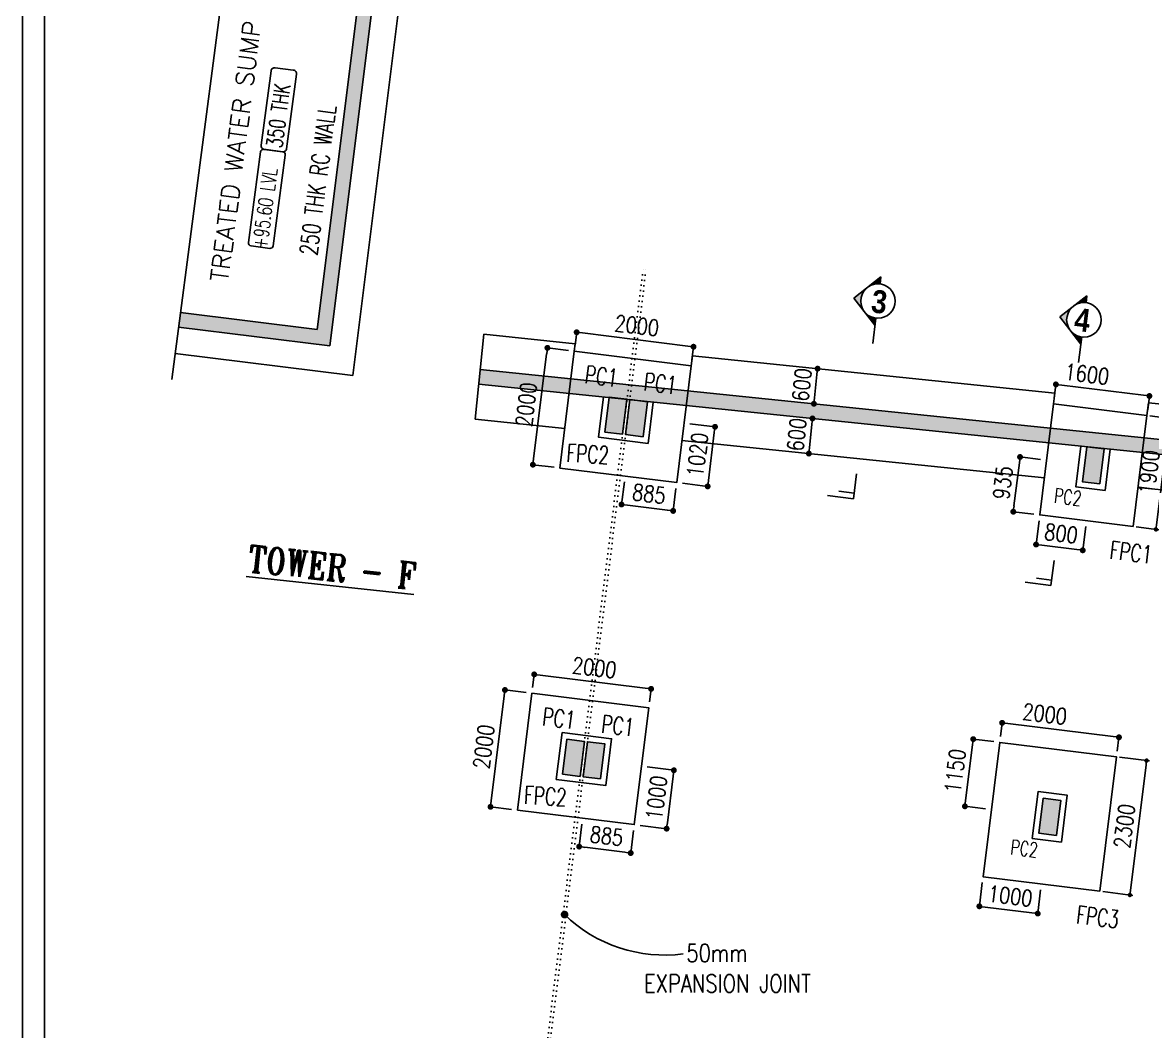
# Model space of a CAD drawing. Extents: x 473024 to 774629, y -1213442 to -1126596.
# Drawn here: x 473397 to 492587, y -1179491 to -1162354 of the extents above; entities that cross this region are included whole.
import ezdxf
from ezdxf.enums import TextEntityAlignment as Align

# ---------------------------------------------------------------- set-up
doc = ezdxf.new("R2010")
doc.units = 0
doc.header["$LTSCALE"] = 100
doc.header["$MEASUREMENT"] = 0
doc.header["$PDMODE"] = 2
doc.header["$PDSIZE"] = -10
doc.linetypes.add('ACAD_ISO07W100', pattern=[3, 0, -3])
doc.linetypes.add('CONTINU', pattern=[0])
doc.layers.get('0').update_dxf_attribs({"linetype": 'CONTINUOUS'})
doc.layers.get('Defpoints').update_dxf_attribs({"linetype": 'CONTINUOUS'})
for name, color, linetype in [('7', 7, 'CONTINUOUS'), ('a-podium col', 6, 'CONTINUOUS'), ('A-TEXT', 8, 'CONTINUOUS'), ('A-WAL', 7, 'CONTINUOUS'), ('C-STRU-COL-HAT', 253, 'CONTINUOUS'), ('COL HAT', 8, 'CONTINUOUS'), ('COLNO', 6, 'CONTINUOUS'), ('DIM1', 7, 'CONTINUOUS'), ('dv comment', 3, 'CONTINUOUS'), ('Footing', 2, 'CONTINUOUS'), ('Footing Nos', 4, 'CONTINUOUS'), ('PEDESTAL', 4, 'CONTINUOUS'), ('S-FOOTDIM', 9, 'CONTINUOUS'), ('sectecxt', 3, 'CONTINUOUS'), ('secton', 8, 'CONTINUOUS'), ('SLABTHK', 6, 'CONTINUOUS'), ('TITLE', 7, 'CONTINUOUS'), ('TITLE2', 7, 'CONTINUOUS'), ('TXT1', 6, 'CONTINUOUS'), ('UG SUMP', 200, 'CONTINUOUS')]:
    doc.layers.add(name, color=color, linetype=linetype)
doc.layers.add('PH-TEXT', color=4, linetype='CONTINUOUS', lineweight=25)
doc.styles.add('BOLD', font='bold.shx', dxfattribs={"width": 0.7})
doc.styles.add('ROMANS', font='romans.shx', dxfattribs={"width": 0.8})
doc.styles.add('ROMANT', font='ROMANT.SHX', dxfattribs={"width": 0.8})
doc.dimstyles.new('dim100', dxfattribs={"dimtxt": 275, "dimasz": 100, "dimexe": 50, "dimexo": 50, "dimgap": 100, "dimtad": 1, "dimdec": 0, "dimrnd": 5, "dimzin": 0, "dimdsep": 46, "dimtxsty": 'ROMANS', "dimblk": 'DOT', "dimcen": 0.09, "dimclrd": 9, "dimclre": 9, "dimclrt": 3, "dimadec": 0, "dimazin": 0, "dimtfac": 1, "dimtdec": 0, "dimtofl": 0, "dimtmove": 1, "dimatfit": 0, "dimldrblk": 'DOT', "dimfxl": 1, "dimtolj": 1, "dimtzin": 0, "dimarcsym": 0})

# ---------------------------------------------------------------- blocks, each defined once
blk = doc.blocks.new('A$C0C5E7853')
at = {"layer": 'secton', "linetype": 'CONTINU', "ltscale": 240}
for points in [[(281, 842, -0.198912), (562, 959), (562, 1123)], [(281, 842), (0, 562), (281, 281, -0.198912), (165, 562, -0.198912)], [(562, 165, -0.198912), (281, 281), (562, 0)]]:
    blk.add_hatch(color=8, dxfattribs=at).paths.add_polyline_path(points)
at = {"layer": 'secton', "color": 2}
blk.add_line((562, 959, 0), (562, 1549, 0), dxfattribs=at)
at = {"layer": 'secton', "color": 2, "linetype": 'Continuous'}
for p, q in [((562, 1123, 0), (0, 562, 0)), ((562, 0, 0), (0, 562, 0)), ((562, 165, 0), (562, 0, 0))]:
    blk.add_line(p, q, dxfattribs=at)
at = {"layer": 'secton', "color": 2}
blk.add_circle((562, 562, 0), 397, dxfattribs=at)
blk = doc.blocks.new('_Dot')
at = {"color": 0, "linetype": 'ByBlock', "lineweight": -2}
blk.add_line((-0.5, 0), (-1, 0), dxfattribs=at)
at = {"color": 0, "linetype": 'ByBlock', "const_width": 0.5}
blk.add_lwpolyline([(-0.25, 0, 1), (0.25, 0, 1)], format="xyb", close=True, dxfattribs=at)
blk = doc.blocks.new('*D192')
at = {"layer": 'Defpoints', "color": 0, "transparency": 16777216}
for p in [(482808, -1167614), (482768, -1167936), (484753, -1168182)]:
    blk.add_point(p, dxfattribs=at)
at = {"layer": 'S-FOOTDIM', "color": 9, "lineweight": -2, "transparency": 16777216}
for p, q in [((482780, -1167836), (482808, -1167614)), ((484694, -1167848), (482907, -1167626)), ((484765, -1168082), (484793, -1167860))]:
    blk.add_line(p, q, dxfattribs=at)
at = {"layer": 'S-FOOTDIM', "color": 9, "lineweight": -2, "transparency": 16777216, "xscale": 100, "yscale": 100, "zscale": 100}
for p, rotation in [((482808, -1167614), 172.9319059773417), ((484793, -1167860), 352.9319059773417)]:
    blk.add_blockref('_Dot', p, dxfattribs=dict(at, rotation=rotation))
at = {"layer": 'S-FOOTDIM', "color": 3, "transparency": 16777216, "insert": (483830, -1167501), "char_height": 275, "attachment_point": 5, "rotation": 352.9319, "style": 'ROMANS'}
blk.add_mtext('\\A1;2000', dxfattribs=at)
blk = doc.blocks.new('*D193')
at = {"layer": 'Defpoints', "color": 0, "transparency": 16777216}
for p in [(482768, -1167936), (482064, -1169864), (482522, -1169920)]:
    blk.add_point(p, dxfattribs=at)
at = {"layer": 'S-FOOTDIM', "color": 9, "lineweight": -2, "transparency": 16777216}
for p, q in [((482669, -1167923), (482311, -1167879)), ((482298, -1167978), (482077, -1169764)), ((482423, -1169908), (482064, -1169864))]:
    blk.add_line(p, q, dxfattribs=at)
at = {"layer": 'S-FOOTDIM', "color": 9, "lineweight": -2, "transparency": 16777216, "xscale": 100, "yscale": 100, "zscale": 100}
for p, rotation in [((482311, -1167879), 82.93190597734169), ((482064, -1169864), 262.9319059773417)]:
    blk.add_blockref('_Dot', p, dxfattribs=dict(at, rotation=rotation))
at = {"layer": 'S-FOOTDIM', "color": 3, "transparency": 16777216, "insert": (481952, -1168842), "char_height": 275, "attachment_point": 5, "rotation": 82.9319, "style": 'ROMANS'}
blk.add_mtext('\\A1;2000', dxfattribs=at)
blk = doc.blocks.new('*D205')
at = {"layer": 'Defpoints', "color": 0, "linetype": 'ByBlock', "transparency": 16777216}
for p in [(489710, -1176864), (490701, -1176987), (489648, -1177366)]:
    blk.add_point(p, dxfattribs=at)
at = {"layer": 'S-FOOTDIM', "color": 9, "lineweight": -2, "transparency": 16777216}
for p, q in [((489697, -1176963), (489648, -1177366)), ((490689, -1177086), (490639, -1177489)), ((490540, -1177476), (489747, -1177378))]:
    blk.add_line(p, q, dxfattribs=at)
at = {"layer": 'S-FOOTDIM', "color": 9, "linetype": 'ByBlock', "lineweight": -2, "transparency": 16777216, "xscale": 100, "yscale": 100, "zscale": 100}
for p, rotation in [((489648, -1177366), 172.9319059561438), ((490639, -1177489), 352.9319059561438)]:
    blk.add_blockref('_Dot', p, dxfattribs=dict(at, rotation=rotation))
at = {"layer": 'S-FOOTDIM', "color": 3, "linetype": 'ByBlock', "transparency": 16777216, "insert": (490173, -1177191), "char_height": 275, "attachment_point": 5, "rotation": 352.9319, "style": 'ROMANS'}
blk.add_mtext('\\A1;1000', dxfattribs=at)
blk = doc.blocks.new('DOT')
at = {"layer": '7', "color": 0, "linetype": 'ByBlock'}
blk.add_line((-0.5, 0), (-1, 0), dxfattribs=at)
at = {"layer": '7', "color": 0, "linetype": 'ByBlock', "const_width": 0.5}
blk.add_lwpolyline([(-0.25, 0, 1), (0.25, 0, 1)], format="xyb", close=True, dxfattribs=at)
blk = doc.blocks.new('*D206')
at = {"layer": 'Defpoints', "color": 0, "linetype": 'ByBlock', "transparency": 16777216}
for p in [(489544, -1174526), (489993, -1174582), (489851, -1175723)]:
    blk.add_point(p, dxfattribs=at)
at = {"layer": 'S-FOOTDIM', "color": 9, "lineweight": -2, "transparency": 16777216}
for p, q in [((489894, -1174569), (489544, -1174526)), ((489414, -1175568), (489531, -1174625)), ((489752, -1175711), (489402, -1175667))]:
    blk.add_line(p, q, dxfattribs=at)
at = {"layer": 'S-FOOTDIM', "color": 9, "linetype": 'ByBlock', "lineweight": -2, "transparency": 16777216, "xscale": 100, "yscale": 100, "zscale": 100}
for p, rotation in [((489544, -1174526), 82.9319059528982), ((489402, -1175667), 262.9319059528982)]:
    blk.add_blockref('_Dot', p, dxfattribs=dict(at, rotation=rotation))
at = {"layer": 'S-FOOTDIM', "color": 3, "linetype": 'ByBlock', "transparency": 16777216, "insert": (489237, -1175067), "char_height": 275, "attachment_point": 5, "rotation": 82.9319, "style": 'ROMANS'}
blk.add_mtext('\\A1;1150', dxfattribs=at)
blk = doc.blocks.new('*D207')
at = {"layer": 'Defpoints', "color": 0, "linetype": 'ByBlock', "transparency": 16777216}
for p in [(490673, -1170718), (491466, -1170817), (490611, -1171220)]:
    blk.add_point(p, dxfattribs=at)
at = {"layer": 'S-FOOTDIM', "color": 9, "lineweight": -2, "transparency": 16777216}
for p, q in [((490661, -1170818), (490611, -1171220)), ((491454, -1170916), (491404, -1171318)), ((491305, -1171306), (490710, -1171232))]:
    blk.add_line(p, q, dxfattribs=at)
at = {"layer": 'S-FOOTDIM', "color": 9, "linetype": 'ByBlock', "lineweight": -2, "transparency": 16777216}
for p, xscale, yscale, zscale, rotation in [((490611, -1171220), 99.99999999999999, 99.99999999999999, 99.99999999999999, 172.9319059569318), ((491404, -1171318), 100, 100, 100, 352.9319059569319)]:
    blk.add_blockref('_Dot', p, dxfattribs=dict(at, xscale=xscale, yscale=yscale, zscale=zscale, rotation=rotation))
at = {"layer": 'S-FOOTDIM', "color": 3, "linetype": 'ByBlock', "transparency": 16777216, "insert": (491037, -1171033), "char_height": 275, "attachment_point": 5, "rotation": 352.9319, "style": 'ROMANS'}
blk.add_mtext('\\A1;800', dxfattribs=at)
blk = doc.blocks.new('*D208')
at = {"layer": 'Defpoints', "color": 0, "linetype": 'ByBlock', "transparency": 16777216}
for p in [(490339, -1169733), (490789, -1169789), (490673, -1170718)]:
    blk.add_point(p, dxfattribs=at)
at = {"layer": 'S-FOOTDIM', "color": 9, "lineweight": -2, "transparency": 16777216}
for p, q in [((490689, -1169777), (490339, -1169733)), ((490236, -1170563), (490327, -1169832)), ((490574, -1170706), (490224, -1170663))]:
    blk.add_line(p, q, dxfattribs=at)
at = {"layer": 'S-FOOTDIM', "color": 9, "linetype": 'ByBlock', "lineweight": -2, "transparency": 16777216, "xscale": 100, "yscale": 100, "zscale": 100}
for p, rotation in [((490339, -1169733), 82.93190595289373), ((490224, -1170663), 262.9319059528937)]:
    blk.add_blockref('_Dot', p, dxfattribs=dict(at, rotation=rotation))
at = {"layer": 'S-FOOTDIM', "color": 3, "linetype": 'ByBlock', "transparency": 16777216, "insert": (490046, -1170169), "char_height": 275, "attachment_point": 5, "rotation": 82.9319, "style": 'ROMANS'}
blk.add_mtext('\\A1;935', dxfattribs=at)
blk = doc.blocks.new('*D213')
at = {"layer": 'Defpoints', "color": 0, "linetype": 'ByBlock', "transparency": 16777216}
for p in [(482910, -1175870), (483786, -1175978), (483726, -1176461)]:
    blk.add_point(p, dxfattribs=at)
at = {"layer": 'S-FOOTDIM', "color": 9, "lineweight": -2, "transparency": 16777216}
for p, q in [((482897, -1175969), (482850, -1176352)), ((483774, -1176078), (483726, -1176461)), ((482949, -1176364), (483627, -1176448))]:
    blk.add_line(p, q, dxfattribs=at)
at = {"layer": 'S-FOOTDIM', "color": 9, "linetype": 'ByBlock', "lineweight": -2, "transparency": 16777216, "xscale": 100, "yscale": 100, "zscale": 100}
for p, rotation in [((482850, -1176352), 172.9319059773488), ((483726, -1176461), 352.9319059773488)]:
    blk.add_blockref('_Dot', p, dxfattribs=dict(at, rotation=rotation))
at = {"layer": 'S-FOOTDIM', "color": 3, "linetype": 'ByBlock', "transparency": 16777216, "insert": (483317, -1176171), "char_height": 275, "attachment_point": 5, "rotation": 352.9319, "style": 'ROMANS'}
blk.add_mtext('\\A1;885', dxfattribs=at)
blk = doc.blocks.new('*D214')
at = {"layer": 'Defpoints', "color": 0, "linetype": 'ByBlock', "transparency": 16777216}
for p in [(483909, -1174987), (484459, -1175055), (483786, -1175978)]:
    blk.add_point(p, dxfattribs=at)
at = {"layer": 'S-FOOTDIM', "color": 9, "lineweight": -2, "transparency": 16777216}
for p, q in [((484008, -1174999), (484459, -1175055)), ((484348, -1175947), (484447, -1175154)), ((483885, -1175991), (484336, -1176047))]:
    blk.add_line(p, q, dxfattribs=at)
at = {"layer": 'S-FOOTDIM', "color": 9, "linetype": 'ByBlock', "lineweight": -2, "transparency": 16777216, "xscale": 100, "yscale": 100, "zscale": 100}
for p, rotation in [((484459, -1175055), 82.93190597734166), ((484336, -1176047), 262.9319059773417)]:
    blk.add_blockref('_Dot', p, dxfattribs=dict(at, rotation=rotation))
at = {"layer": 'S-FOOTDIM', "color": 3, "linetype": 'ByBlock', "transparency": 16777216, "insert": (484162, -1175522), "char_height": 275, "attachment_point": 5, "rotation": 82.9319, "style": 'ROMANS'}
blk.add_mtext('\\A1;1000', dxfattribs=at)
blk = doc.blocks.new('*D215')
at = {"layer": 'Defpoints', "color": 0, "linetype": 'ByBlock', "transparency": 16777216}
for p in [(483630, -1170058), (484507, -1170167), (484447, -1170649)]:
    blk.add_point(p, dxfattribs=at)
at = {"layer": 'S-FOOTDIM', "color": 9, "lineweight": -2, "transparency": 16777216}
for p, q in [((483618, -1170157), (483570, -1170540)), ((484495, -1170266), (484447, -1170649)), ((483669, -1170552), (484348, -1170636))]:
    blk.add_line(p, q, dxfattribs=at)
at = {"layer": 'S-FOOTDIM', "color": 9, "linetype": 'ByBlock', "lineweight": -2, "transparency": 16777216, "xscale": 100, "yscale": 100, "zscale": 100}
for p, rotation in [((483570, -1170540), 172.9319059773476), ((484447, -1170649), 352.9319059773475)]:
    blk.add_blockref('_Dot', p, dxfattribs=dict(at, rotation=rotation))
at = {"layer": 'S-FOOTDIM', "color": 3, "linetype": 'ByBlock', "transparency": 16777216, "insert": (484038, -1170359), "char_height": 275, "attachment_point": 5, "rotation": 352.9319, "style": 'ROMANS'}
blk.add_mtext('\\A1;885', dxfattribs=at)
blk = doc.blocks.new('*D216')
at = {"layer": 'Defpoints', "color": 0, "linetype": 'ByBlock', "transparency": 16777216}
for p in [(484632, -1169154), (485158, -1169220), (484507, -1170167)]:
    blk.add_point(p, dxfattribs=at)
at = {"layer": 'S-FOOTDIM', "color": 9, "lineweight": -2, "transparency": 16777216}
for p, q in [((484732, -1169167), (485158, -1169220)), ((485045, -1170132), (485146, -1169319)), ((484606, -1170179), (485033, -1170232))]:
    blk.add_line(p, q, dxfattribs=at)
at = {"layer": 'S-FOOTDIM', "color": 9, "linetype": 'ByBlock', "lineweight": -2, "transparency": 16777216, "xscale": 100, "yscale": 100, "zscale": 100}
for p, rotation in [((485158, -1169220), 82.9319059773395), ((485033, -1170232), 262.9319059773395)]:
    blk.add_blockref('_Dot', p, dxfattribs=dict(at, rotation=rotation))
at = {"layer": 'S-FOOTDIM', "color": 3, "linetype": 'ByBlock', "transparency": 16777216, "insert": (484860, -1169696), "char_height": 275, "attachment_point": 5, "rotation": 82.9319, "style": 'ROMANS'}
blk.add_mtext('\\A1;1020', dxfattribs=at)
blk = doc.blocks.new('*D527')
at = {"layer": 'Defpoints', "color": 0, "linetype": 'ByBlock', "transparency": 16777216}
for p in [(486671, -1169063), (486610, -1169660), (486752, -1169675)]:
    blk.add_point(p, dxfattribs=at)
at = {"layer": 'S-FOOTDIM', "color": 9, "lineweight": -2, "transparency": 16777216}
for p, q in [((486803, -1169177), (486762, -1169575)), ((486771, -1169074), (486813, -1169078)), ((486709, -1169670), (486752, -1169675))]:
    blk.add_line(p, q, dxfattribs=at)
at = {"layer": 'S-FOOTDIM', "color": 9, "linetype": 'ByBlock', "lineweight": -2, "transparency": 16777216, "xscale": 100, "yscale": 100, "zscale": 100}
for p, rotation in [((486813, -1169078), 84.12139799526271), ((486752, -1169675), 264.1213979952627)]:
    blk.add_blockref('_Dot', p, dxfattribs=dict(at, rotation=rotation))
at = {"layer": 'S-FOOTDIM', "color": 3, "linetype": 'ByBlock', "transparency": 16777216, "insert": (486546, -1169352), "char_height": 275, "attachment_point": 5, "rotation": 84.1214, "style": 'ROMANS'}
blk.add_mtext('\\A1;600', dxfattribs=at)
blk = doc.blocks.new('*D528')
at = {"layer": 'Defpoints', "color": 0, "linetype": 'ByBlock', "transparency": 16777216}
for p in [(486762, -1168218), (486900, -1168232), (486701, -1168815)]:
    blk.add_point(p, dxfattribs=at)
at = {"layer": 'S-FOOTDIM', "color": 9, "lineweight": -2, "transparency": 16777216}
for p, q in [((486862, -1168228), (486900, -1168232)), ((486849, -1168730), (486890, -1168332)), ((486800, -1168825), (486838, -1168829))]:
    blk.add_line(p, q, dxfattribs=at)
at = {"layer": 'S-FOOTDIM', "color": 9, "linetype": 'ByBlock', "lineweight": -2, "transparency": 16777216, "xscale": 100, "yscale": 100, "zscale": 100}
for p, rotation in [((486900, -1168232), 84.12139799526174), ((486838, -1168829), 264.1213979952618)]:
    blk.add_blockref('_Dot', p, dxfattribs=dict(at, rotation=rotation))
at = {"layer": 'S-FOOTDIM', "color": 3, "linetype": 'ByBlock', "transparency": 16777216, "insert": (486633, -1168506), "char_height": 275, "attachment_point": 5, "rotation": 84.1214, "style": 'ROMANS'}
blk.add_mtext('\\A1;600', dxfattribs=at)
blk = doc.blocks.new('*D603')
at = {"layer": 'Defpoints', "color": 0, "transparency": 16777216}
for p in [(492495, -1169030), (492881, -1169077), (492261, -1170915)]:
    blk.add_point(p, dxfattribs=at)
at = {"layer": 'S-FOOTDIM', "color": 9, "lineweight": -2, "transparency": 16777216}
for p, q in [((492545, -1169036), (492930, -1169084)), ((492656, -1170889), (492871, -1169152)), ((492311, -1170921), (492696, -1170969))]:
    blk.add_line(p, q, dxfattribs=at)
at = {"layer": 'S-FOOTDIM', "color": 9, "lineweight": -2, "transparency": 16777216, "xscale": 75, "yscale": 75, "zscale": 75}
for p, rotation in [((492881, -1169077), 82.93190597498261), ((492647, -1170963), 262.9319059749826)]:
    blk.add_blockref('_Dot', p, dxfattribs=dict(at, rotation=rotation))
at = {"layer": 'S-FOOTDIM', "color": 3, "transparency": 16777216, "insert": (492528, -1169991), "char_height": 275, "attachment_point": 5, "rotation": 82.9319, "style": 'ROMANS'}
blk.add_mtext('\\A1;1900', dxfattribs=at)
blk = doc.blocks.new('*D604')
at = {"layer": 'Defpoints', "color": 0, "transparency": 16777216}
for p in [(490948, -1168500), (490907, -1168833), (492495, -1169030)]:
    blk.add_point(p, dxfattribs=at)
at = {"layer": 'S-FOOTDIM', "color": 9, "lineweight": -2, "transparency": 16777216}
for p, q in [((490919, -1168733), (490948, -1168500)), ((492437, -1168685), (491048, -1168513)), ((492507, -1168930), (492536, -1168697))]:
    blk.add_line(p, q, dxfattribs=at)
at = {"layer": 'S-FOOTDIM', "color": 9, "lineweight": -2, "transparency": 16777216, "xscale": 100, "yscale": 100, "zscale": 100}
for p, rotation in [((490948, -1168500), 172.9319059741619), ((492536, -1168697), 352.9319059741619)]:
    blk.add_blockref('_Dot', p, dxfattribs=dict(at, rotation=rotation))
at = {"layer": 'S-FOOTDIM', "color": 3, "transparency": 16777216, "insert": (491475, -1168326), "char_height": 275, "attachment_point": 5, "rotation": 352.9319, "style": 'ROMANS'}
blk.add_mtext('\\A1;1600', dxfattribs=at)
blk = doc.blocks.new('*D605')
at = {"layer": 'Defpoints', "color": 0, "linetype": 'ByBlock', "transparency": 16777216}
for p in [(491978, -1174828), (492488, -1174891), (491695, -1177110)]:
    blk.add_point(p, dxfattribs=at)
at = {"layer": 'S-FOOTDIM', "color": 9, "lineweight": -2, "transparency": 16777216}
for p, q in [((492027, -1174834), (492538, -1174897)), ((492214, -1177099), (492479, -1174965)), ((491744, -1177116), (492255, -1177180))]:
    blk.add_line(p, q, dxfattribs=at)
at = {"layer": 'S-FOOTDIM', "color": 9, "linetype": 'ByBlock', "lineweight": -2, "transparency": 16777216, "xscale": 75, "yscale": 75, "zscale": 75}
for p, rotation in [((492488, -1174891), 82.93190597498297), ((492205, -1177174), 262.931905974983)]:
    blk.add_blockref('_Dot', p, dxfattribs=dict(at, rotation=rotation))
at = {"layer": 'S-FOOTDIM', "color": 3, "linetype": 'ByBlock', "transparency": 16777216, "insert": (492111, -1176003), "char_height": 275, "attachment_point": 5, "rotation": 82.9319, "style": 'ROMANS'}
blk.add_mtext('\\A1;2300', dxfattribs=at)
blk = doc.blocks.new('*D606')
at = {"layer": 'Defpoints', "color": 0, "linetype": 'ByBlock', "transparency": 16777216}
for p in [(490034, -1174249), (489993, -1174582), (491978, -1174828)]:
    blk.add_point(p, dxfattribs=at)
at = {"layer": 'S-FOOTDIM', "color": 9, "lineweight": -2, "transparency": 16777216}
for p, q in [((490005, -1174482), (490034, -1174249)), ((491920, -1174483), (490133, -1174262)), ((491990, -1174728), (492019, -1174495))]:
    blk.add_line(p, q, dxfattribs=at)
at = {"layer": 'S-FOOTDIM', "color": 9, "linetype": 'ByBlock', "lineweight": -2, "transparency": 16777216, "xscale": 100, "yscale": 100, "zscale": 100}
for p, rotation in [((490034, -1174249), 172.9319059741647), ((492019, -1174495), 352.9319059741647)]:
    blk.add_blockref('_Dot', p, dxfattribs=dict(at, rotation=rotation))
at = {"layer": 'S-FOOTDIM', "color": 3, "linetype": 'ByBlock', "transparency": 16777216, "insert": (490759, -1174100), "char_height": 275, "attachment_point": 5, "rotation": 352.9319, "style": 'ROMANS'}
blk.add_mtext('\\A1;2000', dxfattribs=at)
blk = doc.blocks.new('*D613')
at = {"layer": 'Defpoints', "color": 0, "transparency": 16777216}
for p in [(482087, -1173426), (482047, -1173748), (484032, -1173994)]:
    blk.add_point(p, dxfattribs=at)
at = {"layer": 'S-FOOTDIM', "color": 9, "lineweight": -2, "transparency": 16777216}
for p, q in [((482060, -1173648), (482087, -1173426)), ((483973, -1173660), (482187, -1173438)), ((484045, -1173894), (484072, -1173672))]:
    blk.add_line(p, q, dxfattribs=at)
at = {"layer": 'S-FOOTDIM', "color": 9, "lineweight": -2, "transparency": 16777216, "xscale": 100, "yscale": 100, "zscale": 100}
for p, rotation in [((482087, -1173426), 172.9319059773417), ((484072, -1173672), 352.9319059773417)]:
    blk.add_blockref('_Dot', p, dxfattribs=dict(at, rotation=rotation))
at = {"layer": 'S-FOOTDIM', "color": 3, "transparency": 16777216, "insert": (483109, -1173313), "char_height": 275, "attachment_point": 5, "rotation": 352.9319, "style": 'ROMANS'}
blk.add_mtext('\\A1;2000', dxfattribs=at)
blk = doc.blocks.new('*D614')
at = {"layer": 'Defpoints', "color": 0, "transparency": 16777216}
for p in [(482047, -1173748), (481344, -1175676), (481801, -1175732)]:
    blk.add_point(p, dxfattribs=at)
at = {"layer": 'S-FOOTDIM', "color": 9, "lineweight": -2, "transparency": 16777216}
for p, q in [((481578, -1173790), (481356, -1175576)), ((481948, -1173735), (481590, -1173691)), ((481702, -1175720), (481344, -1175676))]:
    blk.add_line(p, q, dxfattribs=at)
at = {"layer": 'S-FOOTDIM', "color": 9, "lineweight": -2, "transparency": 16777216, "xscale": 100, "yscale": 100, "zscale": 100}
for p, rotation in [((481590, -1173691), 82.93190597734169), ((481344, -1175676), 262.9319059773417)]:
    blk.add_blockref('_Dot', p, dxfattribs=dict(at, rotation=rotation))
at = {"layer": 'S-FOOTDIM', "color": 3, "transparency": 16777216, "insert": (481231, -1174654), "char_height": 275, "attachment_point": 5, "rotation": 82.9319, "style": 'ROMANS'}
blk.add_mtext('\\A1;2000', dxfattribs=at)
blk = doc.blocks.new('A$C070C35B4')
at = {"layer": 'COL HAT'}
blk.add_hatch(color=253, dxfattribs=at).paths.add_polyline_path([(4061, 35225), (4029, 34977, 0.00196), (6138, 34663), (4879, 24531), (2737, 25071), (2704, 24822), (4848, 24281), (3731, 15297), (1534, 15851), (1502, 15601), (3700, 15047), (2758, 7401), (506, 7968), (474, 7719), (2727, 7151), (1947, 917), (-376, 1206), (-408, 958), (2163, 638), (6416, 34875, -0.00219)])
at = {"layer": 'A-TEXT', "color": 4, "elevation": 0}
blk.add_lwpolyline([(780, 2393), (985, 3935, -0.414214), (1041, 3978), (1361, 3935, -0.414214), (1404, 3879), (1198, 2337, -0.414214), (1142, 2294), (823, 2337, -0.414214)], format="xyb", close=True, dxfattribs=at)
at = {"layer": 'DIM1', "color": 4}
blk.add_line((-524, 65, 0), (4208, 36351, 0), dxfattribs=at)
at = {"layer": 'Footing'}
for p, q in [((2554, 136, 0), (6917, 35258, 0)), ((-466, 511, 0), (2554, 136, 0))]:
    blk.add_line(p, q, dxfattribs=at)
at = {"layer": 'SLABTHK', "color": 4, "elevation": 0}
blk.add_lwpolyline([(1162, 5311), (994, 4046, 0.414214), (1046, 3977), (1356, 3936, 0.414214), (1425, 3988), (1594, 5254, 0.414214), (1541, 5323), (1231, 5364, 0.414214)], format="xyb", close=True, dxfattribs=at)
at = {"layer": 'UG SUMP', "color": 6}
for p, q in [((2163, 638, 0), (6416, 34875, 0)), ((1947, 917, 0), (2727, 7151, 0)), ((-376, 1206, 0), (1947, 917, 0)), ((-408, 958, 0), (2163, 638, 0))]:
    blk.add_line(p, q, dxfattribs=at)
at = {"layer": 'A-TEXT', "color": 6, "style": 'ROMANS', "width": 0.7}
blk.add_text(' +95.60 LVL', height=250, rotation=82.401, dxfattribs=at).set_placement((1075, 2155, 0))
at = {"layer": 'PH-TEXT', "style": 'ROMANS'}
blk.add_text('TREATED WATER SUMP', height=300, rotation=82.6881, dxfattribs=at).set_placement((428, 1714, 0))
at = {"layer": 'SLABTHK', "color": 6, "style": 'ROMANS', "width": 0.7}
blk.add_text('350 THK', height=270, rotation=82.401, dxfattribs=at).set_placement((1349, 3991, 0))
at = {"layer": 'TITLE', "color": 3, "style": 'ROMANS', "width": 0.7}
blk.add_text('250 THK RC WALL', height=300, rotation=82.6913, dxfattribs=at).set_placement((1943, 2163, 0))

msp = doc.modelspace()

# ---------------------------------------------------------------- hatches: boundary and pattern name
at = {"layer": 'C-STRU-COL-HAT'}
h = msp.add_hatch(color=256, dxfattribs=at)
h.dxf.hatch_style = 1
h.paths.add_polyline_path([(481171.4, -1168245.7), (481145.8, -1168494.4), (497157.5, -1170143.1), (507507.6, -1170782.2), (534409.4, -1170782.1), (544787.9, -1170141), (561418, -1168079.6), (561367.8, -1167833.9), (544764.8, -1169892), (534400.3, -1170532.2), (507515.3, -1170532.2), (497178.8, -1169893.9)])
h = msp.add_hatch(color=256, dxfattribs=at)
h.dxf.hatch_style = 1
h.paths.add_polyline_path([(483287.7, -1169310), (483585.5, -1169346.9), (483659.2, -1168751.5), (483361.5, -1168714.6)])
h = msp.add_hatch(color=256, dxfattribs=at)
h.dxf.hatch_style = 1
h.paths.add_polyline_path([(483935.6, -1169390.3), (483637.9, -1169353.4), (483711.7, -1168758), (484009.4, -1168794.9)])
h = msp.add_hatch(color=256, dxfattribs=at)
h.dxf.hatch_style = 1
h.paths.add_polyline_path([(491398.3, -1170153.2), (491696.1, -1170190.1), (491769.9, -1169594.7), (491472.2, -1169557.8)])
h = msp.add_hatch(color=256, dxfattribs=at)
h.dxf.hatch_style = 1
h.paths.add_polyline_path([(482568, -1175122.1), (482865.7, -1175159), (482939.5, -1174563.5), (482641.8, -1174526.7)])
h = msp.add_hatch(color=256, dxfattribs=at)
h.dxf.hatch_style = 1
h.paths.add_polyline_path([(483214.9, -1175202.3), (482917.1, -1175165.4), (482991, -1174569.9), (483288.7, -1174606.8)])
h = msp.add_hatch(color=256, dxfattribs=at)
h.dxf.hatch_style = 1
h.paths.add_polyline_path([(490955.6, -1176162.1), (490657.9, -1176125.1), (490731.7, -1175529.7), (491029.4, -1175566.6)])

# ---------------------------------------------------------------- linework, layer by layer
at = {"color": 0, "linetype": 'ByBlock', "const_width": 65, "elevation": 0}
msp.add_lwpolyline([(482634.9, -1177510.1, 1), (482570.4, -1177502.1, 1)], format="xyb", close=True, dxfattribs=at)
at = {"layer": 'a-podium col', "elevation": 0}
for points in [[(483287.7, -1169310), (483585.5, -1169346.9), (483659.2, -1168751.5), (483361.5, -1168714.6)], [(483935.6, -1169390.3), (483637.9, -1169353.4), (483711.7, -1168758), (484009.4, -1168794.9)], [(491696.1, -1170190.1), (491398.3, -1170153.2), (491472.2, -1169557.8), (491769.9, -1169594.7)], [(482568, -1175122.1), (482865.7, -1175159), (482939.5, -1174563.5), (482641.8, -1174526.7)], [(482568, -1175122.1), (482865.7, -1175159), (482939.5, -1174563.5), (482641.8, -1174526.7)], [(483214.9, -1175202.3), (482917.1, -1175165.4), (482991, -1174569.9), (483288.7, -1174606.8)], [(483214.9, -1175202.3), (482917.1, -1175165.4), (482991, -1174569.9), (483288.7, -1174606.8)], [(490955.6, -1176162.1), (490657.9, -1176125.1), (490731.7, -1175529.7), (491029.4, -1175566.6)], [(490955.6, -1176162.1), (490657.9, -1176125.1), (490731.7, -1175529.7), (491029.4, -1175566.6)]]:
    msp.add_lwpolyline(points, close=True, dxfattribs=at)
at = {"layer": 'A-WAL', "color": 6, "elevation": 0}
for points in [[(561383.8, -1167831.9), (558244.7, -1168221), (558170.3, -1168230.2), (544764.8, -1169892), (534400.3, -1170532.2), (507515.3, -1170532.2), (497178.8, -1169893.9), (481171.4, -1168245.7)], [(481145.8, -1168494.4), (497158.3, -1170143.1), (507507.6, -1170782.2), (534408, -1170782.2), (544787.9, -1170141), (558201, -1168478.3), (558275.5, -1168469.1), (561438.1, -1168077.1)]]:
    msp.add_lwpolyline(points, dxfattribs=at)
at = {"layer": 'dv comment', "color": 3, "linetype": 'ByBlock'}
msp.add_arc((484301.2, -1175755.6, 0), 2439.1, 225.86397, 277.48438, dxfattribs=at)
at = {"layer": 'Footing'}
for p, q in [((481232.9, -1167648.9, 0), (481084.4, -1169091.2, 0)), ((482783.9, -1167808.6, 0), (481232.9, -1167648.9, 0)), ((482783.9, -1167808.6, 0), (482768.1, -1167935.6, 0)), ((484773.8, -1168013.4, 0), (484752.9, -1168181.7, 0)), ((490930.1, -1168647.3, 0), (484773.8, -1168013.4, 0)), ((490930.1, -1168647.3, 0), (490907.1, -1168832.7, 0)), ((492522, -1168811.2, 0), (492494.9, -1169029.6, 0)), ((496413.3, -1169211.9, 0), (492522, -1168811.2, 0)), ((481084.4, -1169091.2, 0), (482605.4, -1169247.9, 0)), ((484595.3, -1169452.7, 0), (490751.6, -1170086.6, 0)), ((492343.5, -1170250.5, 0), (496324.2, -1170660.4, 0))]:
    msp.add_line(p, q, dxfattribs=at)
at = {"layer": 'Footing', "elevation": 0}
for points in [[(482522, -1169920.4), (484506.8, -1170166.5), (484752.9, -1168181.7), (482768.1, -1167935.6)], [(492261.1, -1170915.2), (490673.3, -1170718.3), (490907.1, -1168832.7), (492494.9, -1169029.6)], [(481801.4, -1175732.4), (483786.2, -1175978.5), (484032.3, -1173993.7), (482047.5, -1173747.6)], [(491694.5, -1177110.2), (489709.7, -1176864.1), (489992.8, -1174581.6), (491977.6, -1174827.7)]]:
    msp.add_lwpolyline(points, close=True, dxfattribs=at)
at = {"layer": 'PEDESTAL', "elevation": 0}
msp.add_lwpolyline([(484109.5, -1168799.5), (484022.4, -1169501.9), (483181.2, -1169397.6), (483266.1, -1168712.7)], dxfattribs=at)
at = {"layer": 'PEDESTAL', "color": 4, "elevation": 0}
msp.add_lwpolyline([(491372.7, -1169547.4), (491286.8, -1170240.1), (491783, -1170301.7), (491870.2, -1169598.6)], dxfattribs=at)
at = {"layer": 'PEDESTAL', "elevation": 0}
msp.add_lwpolyline([(482558.9, -1174415.6), (483400.2, -1174519.9), (483301.8, -1175313.8), (482460.6, -1175209.6)], close=True, dxfattribs=at)
at = {"layer": 'PEDESTAL', "color": 4, "elevation": 0}
msp.add_lwpolyline([(490546.3, -1176212.1), (491042.5, -1176273.6), (491141, -1175479.7), (490644.8, -1175418.2)], close=True, dxfattribs=at)
at = {"layer": 'secton', "color": 2, "linetype": 'Continuous'}
for p, q in [((487561.1, -1170018.6, 0), (487508.8, -1170441.1, 0)), ((490915.7, -1171494, 0), (490863.4, -1171916.5, 0))]:
    msp.add_line(p, q, dxfattribs=at)
at = {"layer": 'secton', "color": 6, "linetype": 'Continuous'}
for p, q in [((487520.4, -1170347.6, 0), (487261.7, -1170315.5, 0)), ((487508.8, -1170441.1, 0), (487070, -1170386.7, 0)), ((490863.4, -1171916.5, 0), (490424.6, -1171862.1, 0)), ((490874.9, -1171823, 0), (490616.3, -1171790.9, 0))]:
    msp.add_line(p, q, dxfattribs=at)
at = {"layer": 'TITLE2', "color": 4, "elevation": 0}
msp.add_lwpolyline([(604473.6, -1213069.4), (604473.6, -1126969.1), (473397.1, -1126969.1), (473397.1, -1213069.4)], close=True, dxfattribs=at)
at = {"layer": 'TITLE2', "color": 12, "elevation": 0}
msp.add_lwpolyline([(604100.7, -1212696.5), (604100.7, -1127341.9), (473769.9, -1127341.9), (473769.9, -1212696.5)], close=True, dxfattribs=at)
at = {"layer": 'TXT1', "color": 6, "linetype": 'ACAD_ISO07W100', "ltscale": 0.3}
for p, q in [((478901.9, -1207142.3, 0), (483937.6, -1166530.3, 0)), ((478951.3, -1207150.2, 0), (483987, -1166538.2, 0))]:
    msp.add_line(p, q, dxfattribs=at)

# ---------------------------------------------------------------- block references
at = {"layer": 'COLNO', "color": 3, "linetype": 'ByBlock'}
msp.add_blockref('A$C070C35B4', (476454.5, -1168483.6), dxfattribs=at)
at = {"layer": 'DIM1', "color": 8, "linetype": 'CONTINU', "ltscale": 240, "xscale": -0.7369315199030098, "yscale": 0.73693151990301, "zscale": 0.7369315199030098, "rotation": 172.9319159596356}
for p in [(487565.2, -1166622.5, 0), (491063.1, -1166941.6, 0)]:
    msp.add_blockref('A$C0C5E7853', p, dxfattribs=at)

# ---------------------------------------------------------------- texts
at = {"color": 6, "linetype": 'Continuous', "style": 'ROMANS', "width": 0.8}
for s, height, p in [('50mm', 303.8, (484670.7, -1178311.7, 0)), ('EXPANSION JOINT', 303.804, (483953.7, -1178829.2, 0))]:
    msp.add_text(s, height=height, dxfattribs=at).set_placement(p)
at = {"layer": 'COLNO', "style": 'ROMANS', "width": 0.7}
for s, height, rotation, p in [('PC1', 300, 352.93992, (483524.3, -1168246.9, 0)), ('PC1', 300, 352.93191, (484526, -1168371.1, 0)), ('PC2', 250, 352.93191, (491396, -1170317.7, 0)), ('PC1', 300, 352.93992, (482803.6, -1174058.9, 0)), ('PC1', 300, 352.93191, (483805.4, -1174183.1, 0)), ('PC2', 250, 352.93191, (490655.5, -1176289.6, 0))]:
    msp.add_text(s, height=height, rotation=rotation, dxfattribs=at).set_placement(p, align=Align.TOP_RIGHT)
at = {"layer": 'Footing Nos', "color": 6, "style": 'ROMANS', "width": 0.7}
for s, rotation, p in [('FPC2', 356.46392, (483367.6, -1169556.3, 0)), ('FPC1', 352.93191, (492601.3, -1171248.9, 0)), ('FPC2', 356.46392, (482646.9, -1175368.2, 0)), ('FPC3', 352.93191, (492034.7, -1177443.9, 0))]:
    msp.add_text(s, height=300, rotation=rotation, dxfattribs=at).set_placement(p, align=Align.TOP_RIGHT)
at = {"layer": 'sectecxt', "color": 6, "linetype": 'Continuous', "style": 'BOLD', "width": 0.9}
for s, p in [('3', (487795.7, -1167272.2, 0)), ('4', (491244.9, -1167582.9, 0))]:
    msp.add_text(s, height=390, rotation=352.93192, dxfattribs=at).set_placement(p)
at = {"layer": 'TITLE', "color": 6, "style": 'ROMANT', "width": 0.8}
msp.add_text('%%UTOWER - F', height=448.352, rotation=353.88331, dxfattribs=at).set_placement((477206.2, -1171675.7))

# ---------------------------------------------------------------- dimensions: what is measured, and where the dimension line sits
at = {"layer": 'S-FOOTDIM', "color": 3}
for p1, p2, distance, override, picture, middle in [((484752.9, -1168181.7, 0), (482768.1, -1167935.6, 0), -324, {"dimexe": 0, "dimexo": 100, "dimpost": '\\X'}, '*D192', (483829.6, -1167501.5, 0)), ((482768.1, -1167935.6, 0), (482522, -1169920.4, 0), -461.1, {"dimexe": 0, "dimexo": 100, "dimpost": '\\X'}, '*D193', (481951.8, -1168842.1, 0)), ((484506.8, -1170166.5, 0), (484632.3, -1169154.4, 0), -529.8, {"dimexe": 0, "dimexo": 100, "dimpost": '\\X', "dimblk": 'Dot'}, '*D216', (484859.7, -1169696.4)), ((490673.3, -1170718.3, 0), (490788.5, -1169788.9, 0), 452.6, {"dimexe": 0, "dimexo": 100, "dimpost": '\\X', "dimblk": 'Dot'}, '*D208', (490046.1, -1170168.7, 0)), ((483629.9, -1170057.8, 0), (484506.8, -1170166.5, 0), -485.9, {"dimexe": 0, "dimexo": 100, "dimpost": '\\X', "dimblk": 'Dot'}, '*D215', (484037.8, -1170358.6, 0)), ((491466.1, -1170816.6, 0), (490673.3, -1170718.3, 0), 505.3, {"dimexe": 0, "dimexo": 100, "dimpost": '\\X', "dimblk": 'Dot'}, '*D207', (491036.7, -1171033.2, 0)), ((484032.3, -1173993.7, 0), (482047.5, -1173747.6, 0), -324, {"dimexe": 0, "dimexo": 100, "dimpost": '\\X'}, '*D613', (483109, -1173313.4, 0)), ((482047.5, -1173747.6, 0), (481801.4, -1175732.4, 0), -461.1, {"dimexe": 0, "dimexo": 100, "dimpost": '\\X'}, '*D614', (481231.2, -1174654, 0)), ((489851.2, -1175722.9, 0), (489992.8, -1174581.6, 0), 452.6, {"dimexe": 0, "dimexo": 100, "dimpost": '\\X', "dimblk": 'Dot'}, '*D206', (489237.2, -1175067.3, 0)), ((483786.2, -1175978.5, 0), (483909.2, -1174986.8, 0), -554, {"dimexe": 0, "dimexo": 100, "dimpost": '\\X', "dimblk": 'Dot'}, '*D214', (484161.8, -1175521.6, 0)), ((482909.7, -1175869.8, 0), (483786.2, -1175978.5, 0), -485.9, {"dimexe": 0, "dimexo": 100, "dimpost": '\\X', "dimblk": 'Dot'}, '*D213', (483317.4, -1176170.6, 0)), ((490701.4, -1176987.1, 0), (489709.7, -1176864.1, 0), 505.3, {"dimexe": 0, "dimexo": 100, "dimpost": '\\X', "dimblk": 'Dot'}, '*D205', (490172.6, -1177191.3, 0))]:
    dim = msp.add_aligned_dim(p1=p1, p2=p2, distance=distance, dimstyle='dim100', override=override, dxfattribs=at)
    dim.commit()
    dim.dimension.update_dxf_attribs({"geometry": picture, "text_midpoint": middle})
for base, p1, p2, angle, override, picture, middle, dimtype in [((486899.8, -1168232.3), (486700.9, -1168815, 0), (486762.3, -1168218.2, 0), 84.1214, {"dimexe": 0, "dimexo": 100, "dimpost": '\\X', "dimblk": 'Dot'}, '*D528', (486869.1, -1168530.8), 161), ((490948.3, -1168500.5, 0), (492494.9, -1169029.6, 0), (490907.1, -1168832.7, 0), 172.93191, {"dimtxt": 275, "dimasz": 100, "dimexe": 0, "dimexo": 100, "dimpost": '\\X'}, '*D604', (491445.4, -1168562.1, 0), 160), ((486752, -1169674.8), (486671.3, -1169063.3, 0), (486609.9, -1169660.2, 0), 264.1214, {"dimexe": 0, "dimexo": 100, "dimpost": '\\X', "dimblk": 'Dot'}, '*D527', (486782.7, -1169376.4), 161), ((490033.9, -1174249.3, 0), (491977.6, -1174827.7, 0), (489992.8, -1174581.6, 0), 172.93191, {"dimtxt": 275, "dimasz": 100, "dimexe": 0, "dimexo": 100, "dimpost": '\\X'}, '*D606', (490729.6, -1174335.6, 0), 160)]:
    dim = msp.add_linear_dim(base=base, p1=p1, p2=p2, angle=angle, dimstyle='dim100', override=override, dxfattribs=at)
    dim.commit()
    dim.dimension.update_dxf_attribs({"geometry": picture, "text_midpoint": middle, "dimtype": dimtype})
for base, p1, p2, picture, middle in [((492880.6, -1169077.4, 0), (492261.1, -1170915.2, 0), (492494.9, -1169029.6, 0), '*D603', (492528, -1169991, 0)), ((492488.3, -1174891, 0), (491694.5, -1177110.2, 0), (491977.6, -1174827.7, 0), '*D605', (492111.1, -1176003, 0))]:
    dim = msp.add_linear_dim(base=base, p1=p1, p2=p2, angle=82.93191, dimstyle='dim100', override={"dimtxt": 275, "dimasz": 75, "dimpost": '\\X'}, dxfattribs=at)
    dim.commit()
    dim.dimension.update_dxf_attribs({"geometry": picture, "text_midpoint": middle})

doc.saveas('drawing.dxf')
